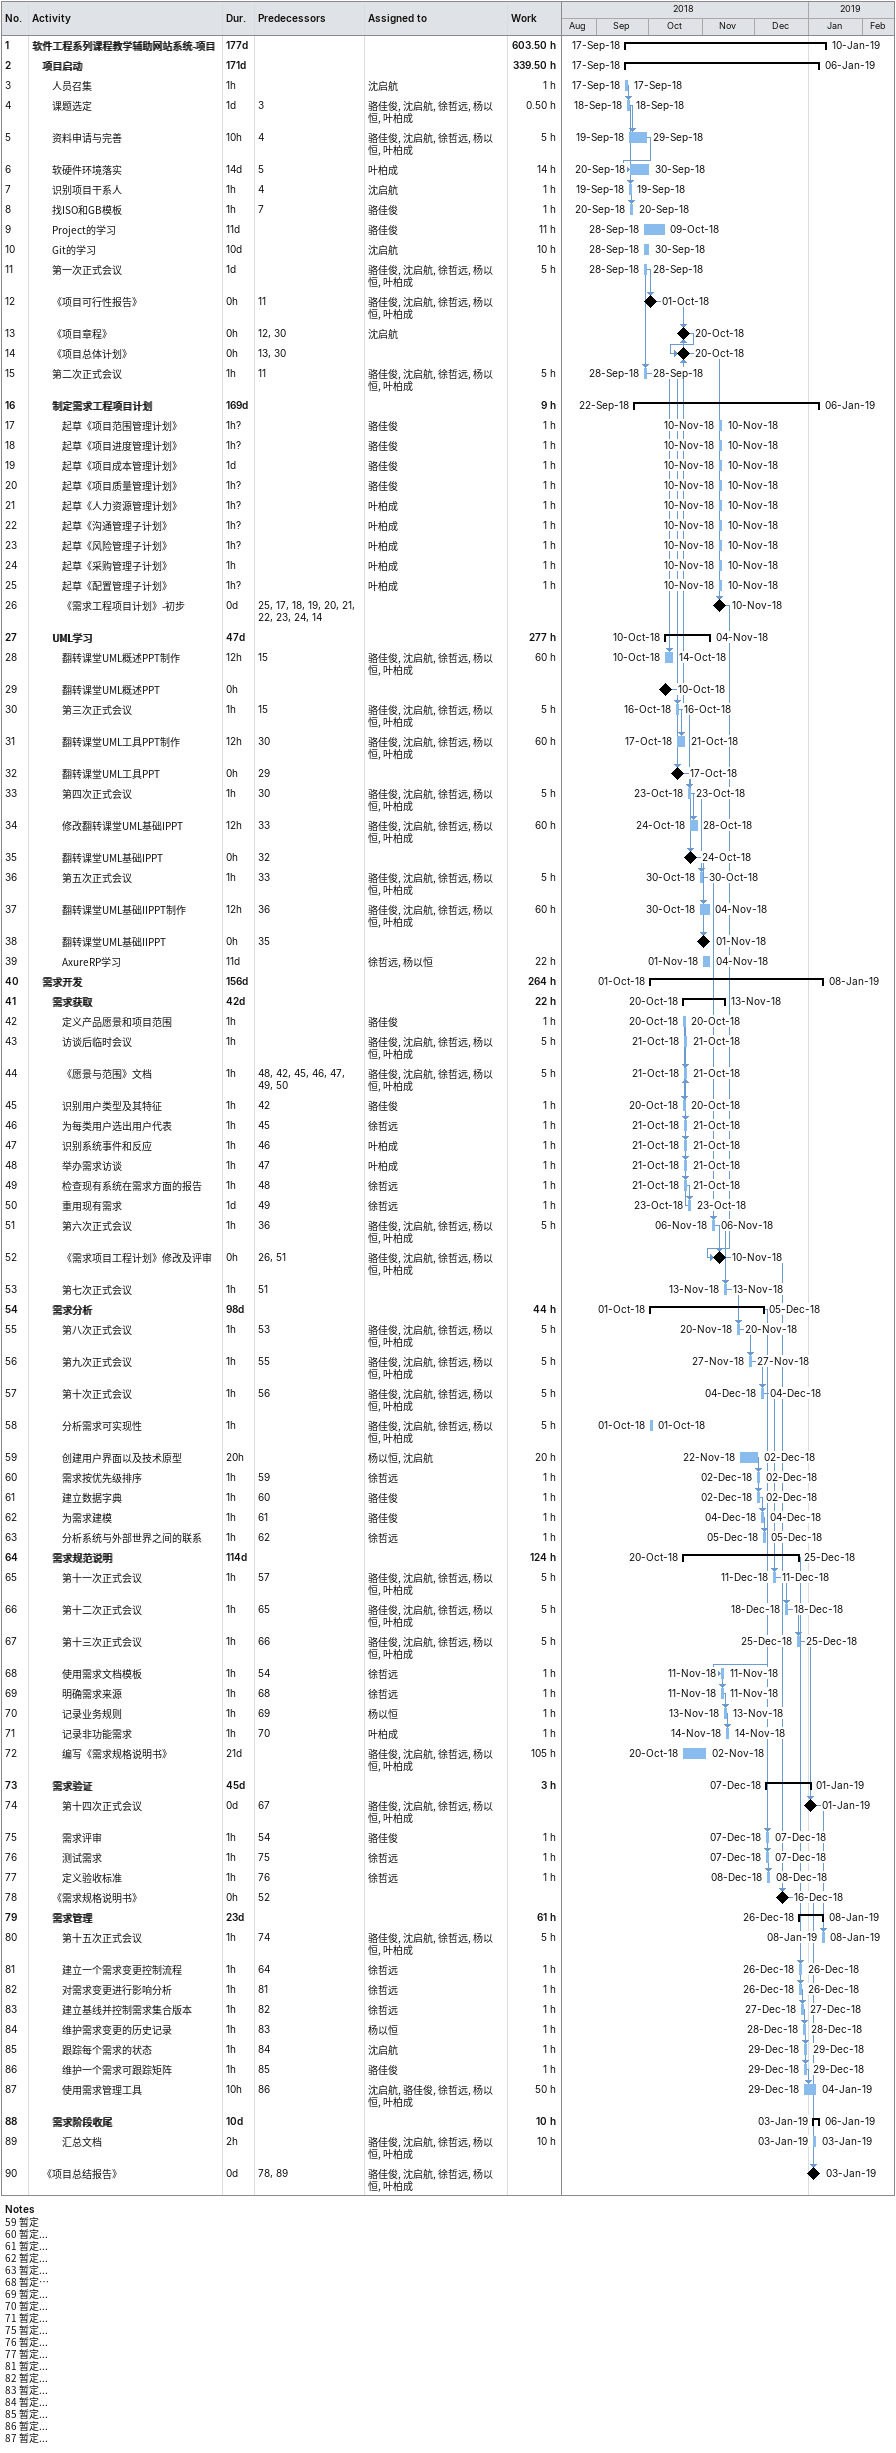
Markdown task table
| ID | Level | Task | Duration | Start | Finish | Predecessors | Resources | Work (h) |
|---|---|---|---|---|---|---|---|---|
| 1 | 1 | **软件工程系列课程教学辅助网站系统-项目** | 177d | 2018-09-17 | 2019-01-10 |  |  | 603.50 |
| 2 | 2 | **项目启动** | 171d | 2018-09-17 | 2019-01-06 |  |  | 339.50 |
| 3 | 3 | 人员召集 | 1h | 2018-09-17 | 2018-09-17 |  | 沈启航 | 1 |
| 4 | 3 | 课题选定 | 1d | 2018-09-18 | 2018-09-18 | 3 | 骆佳俊, 沈启航, 徐哲远, 杨以恒, 叶柏成 | 0.50 |
| 5 | 3 | 资料申请与完善 | 10h | 2018-09-19 | 2018-09-29 | 4 | 骆佳俊, 沈启航, 徐哲远, 杨以恒, 叶柏成 | 5 |
| 6 | 3 | 软硬件环境落实 | 14d | 2018-09-20 | 2018-09-30 | 5 | 叶柏成 | 14 |
| 7 | 3 | 识别项目干系人 | 1h | 2018-09-19 | 2018-09-19 | 4 | 沈启航 | 1 |
| 8 | 3 | 找ISO和GB模板 | 1h | 2018-09-20 | 2018-09-20 | 7 | 骆佳俊 | 1 |
| 9 | 3 | Project的学习 | 11d | 2018-09-28 | 2018-10-09 |  | 骆佳俊 | 11 |
| 10 | 3 | Git的学习 | 10d | 2018-09-28 | 2018-09-30 |  | 沈启航 | 10 |
| 11 | 3 | 第一次正式会议 | 1d | 2018-09-28 | 2018-09-28 |  | 骆佳俊, 沈启航, 徐哲远, 杨以恒, 叶柏成 | 5 |
| 12 | 3 | 《项目可行性报告》 | 0h | 2018-10-01 | 2018-10-01 | 11 | 骆佳俊, 沈启航, 徐哲远, 杨以恒, 叶柏成 |  |
| 13 | 3 | 《项目章程》 | 0h | 2018-10-20 | 2018-10-20 | 12, 30 | 沈启航 |  |
| 14 | 3 | 《项目总体计划》 | 0h | 2018-10-20 | 2018-10-20 | 13, 30 |  |  |
| 15 | 3 | 第二次正式会议 | 1h | 2018-09-28 | 2018-09-28 | 11 | 骆佳俊, 沈启航, 徐哲远, 杨以恒, 叶柏成 | 5 |
| 16 | 3 | **制定需求工程项目计划** | 169d | 2018-09-22 | 2019-01-06 |  |  | 9 |
| 17 | 4 | 起草《项目范围管理计划》 | 1h? | 2018-11-10 | 2018-11-10 |  | 骆佳俊 | 1 |
| 18 | 4 | 起草《项目进度管理计划》 | 1h? | 2018-11-10 | 2018-11-10 |  | 骆佳俊 | 1 |
| 19 | 4 | 起草《项目成本管理计划》 | 1d | 2018-11-10 | 2018-11-10 |  | 骆佳俊 | 1 |
| 20 | 4 | 起草《项目质量管理计划》 | 1h? | 2018-11-10 | 2018-11-10 |  | 骆佳俊 | 1 |
| 21 | 4 | 起草《人力资源管理计划》 | 1h? | 2018-11-10 | 2018-11-10 |  | 叶柏成 | 1 |
| 22 | 4 | 起草《沟通管理子计划》 | 1h? | 2018-11-10 | 2018-11-10 |  | 叶柏成 | 1 |
| 23 | 4 | 起草《风险管理子计划》 | 1h? | 2018-11-10 | 2018-11-10 |  | 叶柏成 | 1 |
| 24 | 4 | 起草《采购管理子计划》 | 1h | 2018-11-10 | 2018-11-10 |  | 叶柏成 | 1 |
| 25 | 4 | 起草《配置管理子计划》 | 1h? | 2018-11-10 | 2018-11-10 |  | 叶柏成 | 1 |
| 26 | 4 | 《需求工程项目计划》-初步 | 0d | 2018-11-10 | 2018-11-10 | 25, 17, 18, 19, 20, 21, 22, 23, 24, 14 |  |  |
| 27 | 3 | **UML学习** | 47d | 2018-10-10 | 2018-11-04 |  |  | 277 |
| 28 | 4 | 翻转课堂UML概述PPT制作 | 12h | 2018-10-10 | 2018-10-14 | 15 | 骆佳俊, 沈启航, 徐哲远, 杨以恒, 叶柏成 | 60 |
| 29 | 4 | 翻转课堂UML概述PPT | 0h | 2018-10-10 | 2018-10-10 |  |  |  |
| 30 | 4 | 第三次正式会议 | 1h | 2018-10-16 | 2018-10-16 | 15 | 骆佳俊, 沈启航, 徐哲远, 杨以恒, 叶柏成 | 5 |
| 31 | 4 | 翻转课堂UML工具PPT制作 | 12h | 2018-10-17 | 2018-10-21 | 30 | 骆佳俊, 沈启航, 徐哲远, 杨以恒, 叶柏成 | 60 |
| 32 | 4 | 翻转课堂UML工具PPT | 0h | 2018-10-17 | 2018-10-17 | 29 |  |  |
| 33 | 4 | 第四次正式会议 | 1h | 2018-10-23 | 2018-10-23 | 30 | 骆佳俊, 沈启航, 徐哲远, 杨以恒, 叶柏成 | 5 |
| 34 | 4 | 修改翻转课堂UML基础IPPT | 12h | 2018-10-24 | 2018-10-28 | 33 | 骆佳俊, 沈启航, 徐哲远, 杨以恒, 叶柏成 | 60 |
| 35 | 4 | 翻转课堂UML基础IPPT | 0h | 2018-10-24 | 2018-10-24 | 32 |  |  |
| 36 | 4 | 第五次正式会议 | 1h | 2018-10-30 | 2018-10-30 | 33 | 骆佳俊, 沈启航, 徐哲远, 杨以恒, 叶柏成 | 5 |
| 37 | 4 | 翻转课堂UML基础IIPPT制作 | 12h | 2018-10-30 | 2018-11-04 | 36 | 骆佳俊, 沈启航, 徐哲远, 杨以恒, 叶柏成 | 60 |
| 38 | 4 | 翻转课堂UML基础IIPPT | 0h | 2018-11-01 | 2018-11-01 | 35 |  |  |
| 39 | 4 | AxureRP学习 | 11d | 2018-11-01 | 2018-11-04 |  | 徐哲远, 杨以恒 | 22 |
| 40 | 2 | **需求开发** | 156d | 2018-10-01 | 2019-01-08 |  |  | 264 |
| 41 | 3 | **需求获取** | 42d | 2018-10-20 | 2018-11-13 |  |  | 22 |
| 42 | 4 | 定义产品愿景和项目范围 | 1h | 2018-10-20 | 2018-10-20 |  | 骆佳俊 | 1 |
| 43 | 4 | 访谈后临时会议 | 1h | 2018-10-21 | 2018-10-21 |  | 骆佳俊, 沈启航, 徐哲远, 杨以恒, 叶柏成 | 5 |
| 44 | 4 | 《愿景与范围》文档 | 1h | 2018-10-21 | 2018-10-21 | 48, 42, 45, 46, 47, 49, 50 | 骆佳俊, 沈启航, 徐哲远, 杨以恒, 叶柏成 | 5 |
| 45 | 4 | 识别用户类型及其特征 | 1h | 2018-10-20 | 2018-10-20 | 42 | 骆佳俊 | 1 |
| 46 | 4 | 为每类用户选出用户代表 | 1h | 2018-10-21 | 2018-10-21 | 45 | 徐哲远 | 1 |
| 47 | 4 | 识别系统事件和反应 | 1h | 2018-10-21 | 2018-10-21 | 46 | 叶柏成 | 1 |
| 48 | 4 | 举办需求访谈 | 1h | 2018-10-21 | 2018-10-21 | 47 | 叶柏成 | 1 |
| 49 | 4 | 检查现有系统在需求方面的报告 | 1h | 2018-10-21 | 2018-10-21 | 48 | 徐哲远 | 1 |
| 50 | 4 | 重用现有需求 | 1d | 2018-10-23 | 2018-10-23 | 49 | 徐哲远 | 1 |
| 51 | 4 | 第六次正式会议 | 1h | 2018-11-06 | 2018-11-06 | 36 | 骆佳俊, 沈启航, 徐哲远, 杨以恒, 叶柏成 | 5 |
| 52 | 4 | 《需求项目工程计划》修改及评审 | 0h | 2018-11-10 | 2018-11-10 | 26, 51 | 骆佳俊, 沈启航, 徐哲远, 杨以恒, 叶柏成 |  |
| 53 | 4 | 第七次正式会议 | 1h | 2018-11-13 | 2018-11-13 | 51 |  |  |
| 54 | 3 | **需求分析** | 98d | 2018-10-01 | 2018-12-05 |  |  | 44 |
| 55 | 4 | 第八次正式会议 | 1h | 2018-11-20 | 2018-11-20 | 53 | 骆佳俊, 沈启航, 徐哲远, 杨以恒, 叶柏成 | 5 |
| 56 | 4 | 第九次正式会议 | 1h | 2018-11-27 | 2018-11-27 | 55 | 骆佳俊, 沈启航, 徐哲远, 杨以恒, 叶柏成 | 5 |
| 57 | 4 | 第十次正式会议 | 1h | 2018-12-04 | 2018-12-04 | 56 | 骆佳俊, 沈启航, 徐哲远, 杨以恒, 叶柏成 | 5 |
| 58 | 4 | 分析需求可实现性 | 1h | 2018-10-01 | 2018-10-01 |  | 骆佳俊, 沈启航, 徐哲远, 杨以恒, 叶柏成 | 5 |
| 59 | 4 | 创建用户界面以及技术原型 | 20h | 2018-11-22 | 2018-12-02 |  | 杨以恒, 沈启航 | 20 |
| 60 | 4 | 需求按优先级排序 | 1h | 2018-12-02 | 2018-12-02 | 59 | 徐哲远 | 1 |
| 61 | 4 | 建立数据字典 | 1h | 2018-12-02 | 2018-12-02 | 60 | 骆佳俊 | 1 |
| 62 | 4 | 为需求建模 | 1h | 2018-12-04 | 2018-12-04 | 61 | 骆佳俊 | 1 |
| 63 | 4 | 分析系统与外部世界之间的联系 | 1h | 2018-12-05 | 2018-12-05 | 62 | 徐哲远 | 1 |
| 64 | 3 | **需求规范说明** | 114d | 2018-10-20 | 2018-12-25 |  |  | 124 |
| 65 | 4 | 第十一次正式会议 | 1h | 2018-12-11 | 2018-12-11 | 57 | 骆佳俊, 沈启航, 徐哲远, 杨以恒, 叶柏成 | 5 |
| 66 | 4 | 第十二次正式会议 | 1h | 2018-12-18 | 2018-12-18 | 65 | 骆佳俊, 沈启航, 徐哲远, 杨以恒, 叶柏成 | 5 |
| 67 | 4 | 第十三次正式会议 | 1h | 2018-12-25 | 2018-12-25 | 66 | 骆佳俊, 沈启航, 徐哲远, 杨以恒, 叶柏成 | 5 |
| 68 | 4 | 使用需求文档模板 | 1h | 2018-11-11 | 2018-11-11 | 54 | 徐哲远 | 1 |
| 69 | 4 | 明确需求来源 | 1h | 2018-11-11 | 2018-11-11 | 68 | 徐哲远 | 1 |
| 70 | 4 | 记录业务规则 | 1h | 2018-11-13 | 2018-11-13 | 69 | 杨以恒 | 1 |
| 71 | 4 | 记录非功能需求 | 1h | 2018-11-14 | 2018-11-14 | 70 | 叶柏成 | 1 |
| 72 | 4 | 编写《需求规格说明书》 | 21d | 2018-10-20 | 2018-11-02 |  | 骆佳俊, 沈启航, 徐哲远, 杨以恒, 叶柏成 | 105 |
| 73 | 3 | **需求验证** | 45d | 2018-12-07 | 2019-01-01 |  |  | 3 |
| 74 | 4 | 第十四次正式会议 | 0d | 2019-01-01 | 2019-01-01 | 67 | 骆佳俊, 沈启航, 徐哲远, 杨以恒, 叶柏成 |  |
| 75 | 4 | 需求评审 | 1h | 2018-12-07 | 2018-12-07 | 54 | 骆佳俊 | 1 |
| 76 | 4 | 测试需求 | 1h | 2018-12-07 | 2018-12-07 | 75 | 徐哲远 | 1 |
| 77 | 4 | 定义验收标准 | 1h | 2018-12-08 | 2018-12-08 | 76 | 徐哲远 | 1 |
| 78 | 3 | 《需求规格说明书》 | 0h | 2018-12-16 | 2018-12-16 | 52 |  |  |
| 79 | 3 | **需求管理** | 23d | 2018-12-26 | 2019-01-08 |  |  | 61 |
| 80 | 4 | 第十五次正式会议 | 1h | 2019-01-08 | 2019-01-08 | 74 | 骆佳俊, 沈启航, 徐哲远, 杨以恒, 叶柏成 | 5 |
| 81 | 4 | 建立一个需求变更控制流程 | 1h | 2018-12-26 | 2018-12-26 | 64 | 徐哲远 | 1 |
| 82 | 4 | 对需求变更进行影响分析 | 1h | 2018-12-26 | 2018-12-26 | 81 | 徐哲远 | 1 |
| 83 | 4 | 建立基线并控制需求集合版本 | 1h | 2018-12-27 | 2018-12-27 | 82 | 徐哲远 | 1 |
| 84 | 4 | 维护需求变更的历史记录 | 1h | 2018-12-28 | 2018-12-28 | 83 | 杨以恒 | 1 |
| 85 | 4 | 跟踪每个需求的状态 | 1h | 2018-12-29 | 2018-12-29 | 84 | 沈启航 | 1 |
| 86 | 4 | 维护一个需求可跟踪矩阵 | 1h | 2018-12-29 | 2018-12-29 | 85 | 骆佳俊 | 1 |
| 87 | 4 | 使用需求管理工具 | 10h | 2018-12-29 | 2019-01-04 | 86 | 沈启航, 骆佳俊, 徐哲远, 杨以恒, 叶柏成 | 50 |
| 88 | 3 | **需求阶段收尾** | 10d | 2019-01-03 | 2019-01-06 |  |  | 10 |
| 89 | 4 | 汇总文档 | 2h | 2019-01-03 | 2019-01-03 |  | 骆佳俊, 沈启航, 徐哲远, 杨以恒, 叶柏成 | 10 |
| 90 | 2 | 《项目总结报告》 | 0d | 2019-01-03 | 2019-01-03 | 78, 89 | 骆佳俊, 沈启航, 徐哲远, 杨以恒, 叶柏成 |  |

Notes
- 59: 暂定
- 60: 暂定...
- 61: 暂定...
- 62: 暂定...
- 63: 暂定...
- 68: 暂定…
- 69: 暂定...
- 70: 暂定...
- 71: 暂定...
- 75: 暂定...
- 76: 暂定...
- 77: 暂定...
- 81: 暂定...
- 82: 暂定...
- 83: 暂定...
- 84: 暂定...
- 85: 暂定...
- 86: 暂定...
- 87: 暂定...
